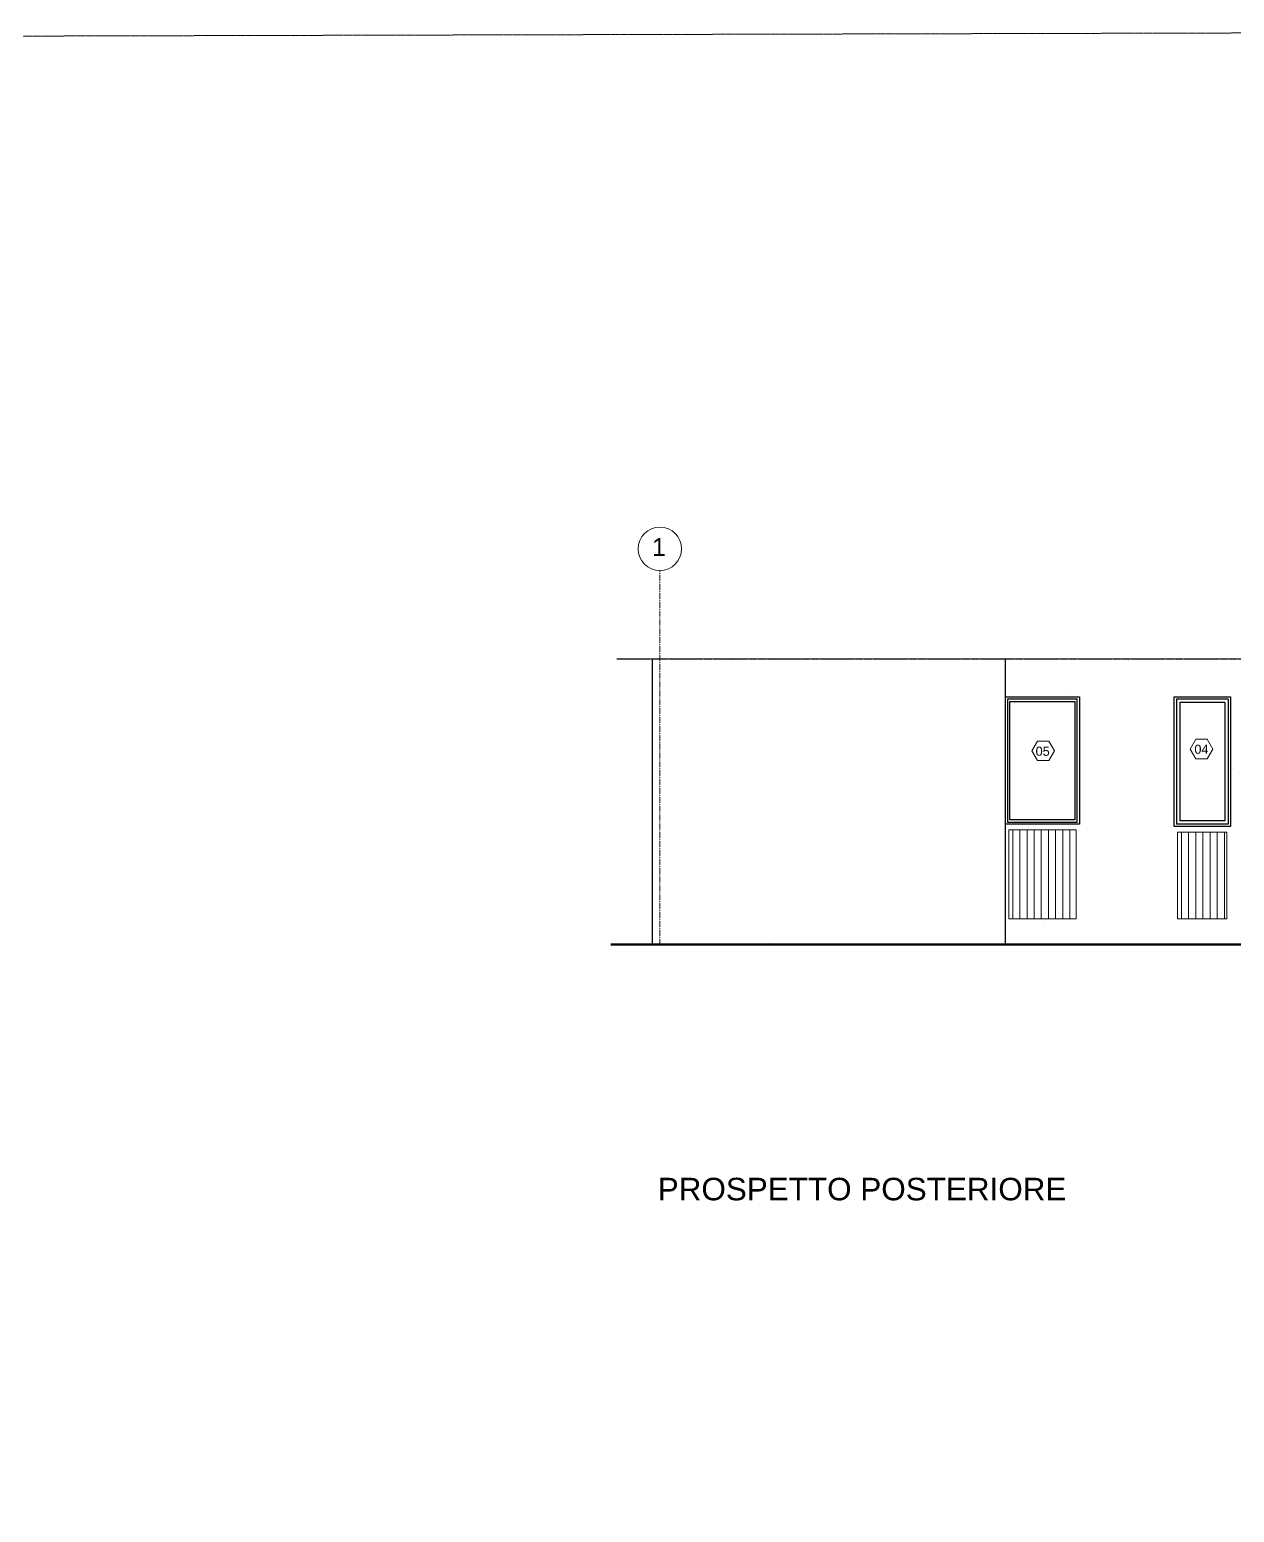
# Model space of a CAD drawing. Header units: centimetres. Extents: x -1487 to 7635, y -1892 to 2688.
# Drawn here: x 5410 to 6481, y 1370 to 2688 of the extents above; entities that cross this region are included whole.
import ezdxf

# ---------------------------------------------------------------- set-up
doc = ezdxf.new("R2010")
doc.units = ezdxf.units.CM
for name, pattern in [('ACAD_ISO10W100', [18, 12, -3, 0, -3]), ('CENTERX2', [4, 2.5, -0.5, 0.5, -0.5]), ('CENTRO2', [1.125, 0.75, -0.125, 0.125, -0.125])]:
    doc.linetypes.add(name, pattern=pattern)
for name, color, linetype, lineweight in [('A-ANNO-TEXT', 3, 'Continuous', 18), ('A-ELEV-MBE1', 7, 'Continuous', 35), ('A-ELEV-PATT', 8, 'Continuous', 18), ('A-WALL-FULL', 7, 'Continuous', 35), ('AA - linee quote', 3, 'Continuous', 13), ('AA - pareti sezionate', 7, 'Continuous', 50), ('AA - serramenti e porte', 4, 'Continuous', 25), ('AA pareti non sezionate', 2, 'Continuous', 25), ('AA- arredo', 8, 'Continuous', 18), ('SIMBOLI FINESTRE', 3, 'Continuous', 13)]:
    doc.layers.add(name, color=color, linetype=linetype, lineweight=lineweight)
doc.styles.add('ARIAL', font='Arial.ttf')
doc.styles.get("Standard").update_dxf_attribs({"font": 'Arial.ttf'})

msp = doc.modelspace()

# ---------------------------------------------------------------- linework, layer by layer
at = {"layer": 'A-ELEV-MBE1'}
msp.add_line((6877.3816, 1874.9033), (6277.2921, 1874.9033), dxfattribs=at)
at = {"layer": 'A-ELEV-PATT', "linetype": 'Continuous'}
for p, q in [((6015.9971, 2128.9033), (6016.8607, 2128.3207)), ((6016.867, 2128.3203), (6017.0626, 2128.9033)), ((6033.8966, 2127.8542), (6033.8966, 2127.8542)), ((6067.3478, 2128.1721), (6068.0493, 2128.9033)), ((6095.8608, 2127.9954), (6095.8608, 2127.9954)), ((6276.3226, 2128.1345), (6276.3226, 2128.1345)), ((6359.0547, 2128.8713), (6359.0547, 2128.8713)), ((6387.0602, 2127.6949), (6387.0602, 2127.6949)), ((6430.4788, 2127.8879), (6430.4788, 2127.8879)), ((6432.8251, 2128.1351), (6434.8262, 2128.9033)), ((6277.1412, 2095.3521), (6277.1412, 2095.3521)), ((6311.2319, 2095.2772), (6311.2319, 2095.2772)), ((6330.4715, 2097.8102), (6330.4715, 2097.8102)), ((5965.1433, 2036.0303), (5965.1433, 2036.0303)), ((6479.0015, 2031.1822), (6479.0015, 2031.1822)), ((5965.0016, 2019.3839), (5965.0016, 2019.3839)), ((6277.1905, 2005.6542), (6277.1905, 2005.6542)), ((6277.1189, 1975.307), (6277.1189, 1975.307)), ((5965.2292, 1949.6668), (5965.2292, 1949.6668)), ((6276.5012, 1958.396), (6276.5012, 1958.396)), ((5964.6115, 1932.7558), (5964.6115, 1932.7558)), ((5963.9938, 1915.8448), (5963.9938, 1915.8448)), ((5963.3761, 1898.9338), (5963.3761, 1898.9338)), ((6040.2675, 1875.7496), (6040.2675, 1875.7496)), ((6040.7368, 1874.9592), (6040.7368, 1874.9592)), ((6062.9234, 1875.6294), (6062.9234, 1875.6294)), ((6067.2592, 1874.9033), (6067.9903, 1875.7746)), ((6068.2072, 1874.9033), (6068.0491, 1875.7603)), ((6260.3233, 1874.9033), (6260.8919, 1875.4958)), ((6260.3999, 1875.5066), (6260.3999, 1875.5066)), ((6260.9609, 1874.9033), (6260.8936, 1875.4817)), ((6419.0044, 1875.8398), (6419.0044, 1875.8398)), ((6444.9816, 1875.2883), (6444.9816, 1875.2883)), ((6459.5056, 1875.663), (6459.5056, 1875.663))]:
    msp.add_line(p, q, dxfattribs=at)
at = {"layer": 'A-WALL-FULL'}
msp.add_line((6277.2921, 1874.9033), (5963.2921, 1874.9033), dxfattribs=at)
at = {"layer": 'AA - linee quote', "linetype": 'CENTRO2', "ltscale": 7}
msp.add_line((5970.2921, 1874.9033), (5970.2921, 2207.188), dxfattribs=at)
at = {"layer": 'AA - linee quote', "linetype": 'CENTRO2', "ltscale": 0.009}
msp.add_lwpolyline([(-1487.331, 2664.295), (7634.7147, 2687.7379), (7634.7147, 76.6954), (-1487.331, 53.2526)], close=True, dxfattribs=at)
at = {"layer": 'AA - linee quote'}
msp.add_circle((5970.2921, 2226.5152), 19.3273, dxfattribs=at)
at = {"layer": 'AA - pareti sezionate'}
msp.add_line((6927.3816, 1874.9033), (5926.5878, 1874.9033), dxfattribs=at)
at = {"layer": 'AA - serramenti e porte'}
for p, q in [((6277.2921, 2094.9033), (6343.2922, 2094.9119, -0.0002)), ((6343.2922, 2094.9033), (6343.2922, 2074.9033)), ((6427.2921, 2094.9033), (6477.2921, 2094.9033)), ((6427.2921, 1979.8363), (6427.2921, 2094.9033)), ((6427.2921, 2094.9033), (6477.2921, 2094.9033)), ((6477.2921, 2094.9033), (6477.2921, 1979.8363)), ((6279.4364, 1983.5103), (6279.4364, 2093.2338)), ((6279.4364, 2093.2338), (6341.1479, 2093.2338)), ((6281.3531, 1985.8103), (6281.3536, 2090.9343)), ((6281.3536, 2090.9343), (6339.2306, 2090.9343)), ((6339.2312, 1985.8103), (6339.2306, 2090.9343)), ((6341.1479, 1983.5103), (6341.1479, 2093.2338)), ((6475.2921, 2092.9033), (6429.2921, 2092.9033)), ((6429.2921, 2092.9033), (6429.2921, 1981.8363)), ((6472.2921, 2089.9033), (6432.2921, 2089.9033)), ((6432.2921, 2089.9033), (6432.2921, 1984.8363)), ((6472.2921, 2089.9033), (6472.2921, 1984.8363)), ((6475.2921, 2092.9033), (6475.2921, 1981.8363)), ((6343.2922, 2074.9033), (6343.2922, 2054.9033)), ((6343.2922, 2054.9033), (6343.2922, 2034.9033)), ((6343.2922, 2034.9033), (6343.2922, 2014.9033)), ((6343.2922, 2014.9033), (6343.2922, 1981.8403, -0.0002)), ((6343.2922, 1981.8403, -0.0002), (6277.3213, 1981.8403)), ((6341.1479, 1983.5103), (6279.4364, 1983.5103)), ((6339.2312, 1985.8106), (6281.3531, 1985.8103)), ((6477.2921, 1979.8363), (6427.2921, 1979.8363)), ((6475.2921, 1981.8363), (6429.2921, 1981.8363)), ((6472.2921, 1984.8363), (6432.2921, 1984.8363))]:
    msp.add_line(p, q, dxfattribs=at)
at = {"layer": 'AA pareti non sezionate', "linetype": 'ACAD_ISO10W100', "ltscale": 0.0009}
msp.add_line((5932.0907, 2128.9033), (6877.3816, 2128.9033), dxfattribs=at)
at = {"layer": 'AA pareti non sezionate'}
for p, q in [((5963.2921, 2128.9033), (5963.2921, 1874.9033)), ((6277.2921, 2128.9033), (6277.2921, 1874.9033))]:
    msp.add_line(p, q, dxfattribs=at)
at = {"layer": 'AA- arredo'}
for p, q in [((6280.3213, 1897.9033), (6280.3213, 1976.9072)), ((6340.263, 1976.9072), (6280.3213, 1976.9072)), ((6340.263, 1976.9072), (6340.263, 1897.9033)), ((6430.2921, 1897.9033), (6430.2921, 1974.9033)), ((6474.2921, 1974.9033), (6430.2921, 1974.9033)), ((6474.2921, 1974.9033), (6474.2921, 1897.9033)), ((6280.3213, 1897.9033), (6340.263, 1897.9033)), ((6430.2921, 1897.9033), (6474.2921, 1897.9033))]:
    msp.add_line(p, q, dxfattribs=at)
at = {"layer": 'AA- arredo', "linetype": 'Continuous'}
for p, q in [((6283.8633, 1897.9033), (6283.8633, 1976.9072)), ((6290.2133, 1897.9033), (6290.2133, 1976.9072)), ((6296.5633, 1897.9033), (6296.5633, 1976.9072)), ((6302.9133, 1897.9033), (6302.9133, 1976.9072)), ((6309.2633, 1897.9033), (6309.2633, 1976.9072)), ((6315.6133, 1897.9033), (6315.6133, 1976.9072)), ((6321.9633, 1897.9033), (6321.9633, 1976.9072)), ((6328.3133, 1897.9033), (6328.3133, 1976.9072)), ((6334.6633, 1897.9033), (6334.6633, 1976.9072)), ((6433.8342, 1897.9033), (6433.8342, 1974.9033)), ((6440.1842, 1897.9033), (6440.1842, 1974.9033)), ((6446.5342, 1897.9033), (6446.5342, 1974.9033)), ((6452.8842, 1897.9033), (6452.8842, 1974.9033)), ((6459.2342, 1897.9033), (6459.2342, 1974.9033)), ((6465.5842, 1897.9033), (6465.5842, 1974.9033)), ((6471.9342, 1897.9033), (6471.9342, 1974.9033)), ((6311.5475, 1894.2748), (6311.5475, 1894.2748))]:
    msp.add_line(p, q, dxfattribs=at)
at = {"layer": 'SIMBOLI FINESTRE'}
for p, q in [((6305.8579, 2055.6929), (6300.8579, 2047.0326)), ((6315.8579, 2055.6929), (6305.8579, 2055.6929)), ((6320.8579, 2047.0326), (6315.8579, 2055.6929)), ((6446.6383, 2057.2837), (6441.6383, 2048.6234)), ((6456.6383, 2057.2837), (6446.6383, 2057.2837)), ((6461.6383, 2048.6234), (6456.6383, 2057.2837)), ((6300.8579, 2047.0326), (6305.8579, 2038.3724)), ((6315.8579, 2038.3724), (6320.8579, 2047.0326)), ((6441.6383, 2048.6234), (6446.6383, 2039.9632)), ((6456.6383, 2039.9632), (6461.6383, 2048.6234)), ((6305.8579, 2038.3724), (6315.8579, 2038.3724)), ((6446.6383, 2039.9632), (6456.6383, 2039.9632))]:
    msp.add_line(p, q, dxfattribs=at)

# ---------------------------------------------------------------- texts
at = {"layer": 'A-ANNO-TEXT', "linetype": 'Continuous'}
msp.add_text('PROSPETTO POSTERIORE', height=20, dxfattribs=at).set_placement((5968.3571, 1647.702))
at = {"layer": 'AA - linee quote', "linetype": 'CENTERX2', "ltscale": 5, "style": 'ARIAL'}
msp.add_attdef('1', (5963.2321, 2220.034), '', height=16, dxfattribs=at)
at = {"layer": 'SIMBOLI FINESTRE', "style": 'ARIAL'}
for s, p in [('05', (6304.2139, 2042.6626)), ('04', (6445.2901, 2044.4207))]:
    msp.add_text(s, height=8.07379, rotation=359.8326321, dxfattribs=at).set_placement(p)

doc.saveas('drawing.dxf')
